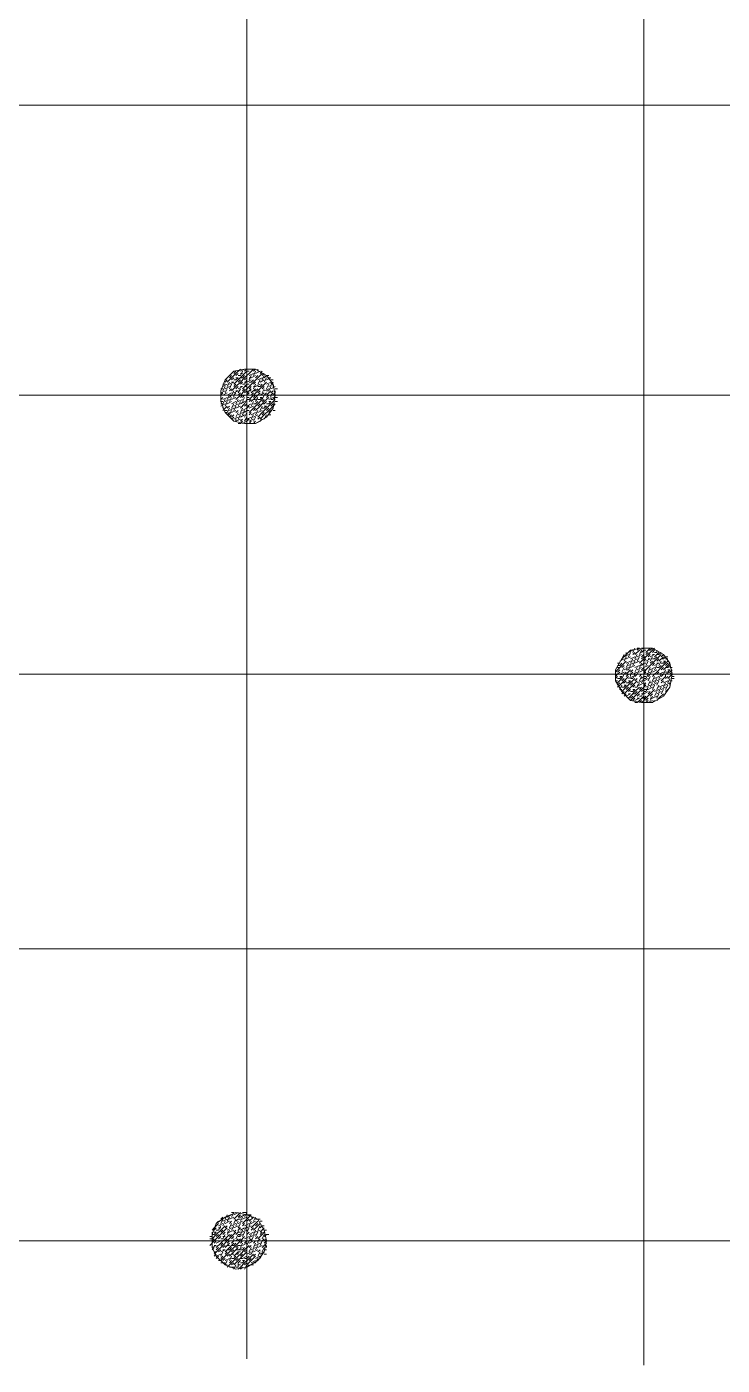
# Model space of a CAD drawing. Header units: millimetres. Extents: x -0.3 to 33.7, y -1 to 21.2.
# Drawn here: x 7.841 to 8.425, y 13.103 to 14.228 of the extents above; entities that cross this region are included whole.
import ezdxf

# ---------------------------------------------------------------- set-up
doc = ezdxf.new("R2010")
doc.units = ezdxf.units.MM
doc.header["$LTSCALE"] = 0.5
doc.layers.add('TABLA', color=7, linetype='Continuous')

msp = doc.modelspace()

# ---------------------------------------------------------------- linework, layer by layer
at = {"layer": 'TABLA', "color": 7, "linetype": 'Continuous', "lineweight": 18, "true_color": 0x000007}
for p, q in [((8.0257, 15.3272), (8.0257, 13.1087)), ((8.3591, 15.3144), (8.3591, 13.1032)), ((8.4525, 14.1621), (7.5604, 14.1621)), ((8.0147, 13.9368), (8.0165, 13.9386)), ((8.0165, 13.9349), (8.0183, 13.9368)), ((8.0202, 13.9386), (8.0238, 13.9404)), ((8.0202, 13.9349), (8.022, 13.9386)), ((8.0202, 13.9368), (8.022, 13.9368)), ((8.0238, 13.9386), (8.0257, 13.9404)), ((8.0257, 13.9404), (8.0275, 13.9404)), ((8.0257, 13.9404), (8.0275, 13.9404)), ((8.0257, 13.9386), (8.0275, 13.9386)), ((8.0257, 13.9368), (8.0257, 13.9386)), ((8.0275, 13.9349), (8.0312, 13.9368)), ((8.0293, 13.9404), (8.0312, 13.9404)), ((8.0312, 13.9386), (8.033, 13.9404)), ((8.0312, 13.9349), (8.033, 13.9386)), ((8.033, 13.9368), (8.0367, 13.9386)), ((8.0348, 13.9386), (8.0348, 13.9404)), ((8.0367, 13.9368), (8.0385, 13.9386)), ((8.0385, 13.9349), (8.0403, 13.9368)), ((8.0055, 13.9276), (8.0073, 13.9276)), ((8.0055, 13.9258), (8.0092, 13.9276)), ((8.0055, 13.9221), (8.0073, 13.9258)), ((8.0073, 13.9294), (8.0092, 13.9313)), ((8.0073, 13.9239), (8.011, 13.9258)), ((8.0092, 13.9258), (8.011, 13.9294)), ((8.011, 13.9331), (8.0128, 13.9349)), ((8.011, 13.9276), (8.0147, 13.9294)), ((8.011, 13.9239), (8.0128, 13.9276)), ((8.0128, 13.9313), (8.0147, 13.9331)), ((8.0128, 13.9294), (8.0147, 13.9294)), ((8.0147, 13.9313), (8.0165, 13.9313)), ((8.0147, 13.9258), (8.0165, 13.9276)), ((8.0165, 13.9331), (8.0183, 13.9331)), ((8.0165, 13.9313), (8.0183, 13.9331)), ((8.0165, 13.9239), (8.0183, 13.9258)), ((8.0183, 13.9349), (8.0202, 13.9349)), ((8.0183, 13.9294), (8.0202, 13.9313)), ((8.0183, 13.9239), (8.022, 13.9258)), ((8.0202, 13.9331), (8.022, 13.9331)), ((8.0202, 13.9276), (8.022, 13.9294)), ((8.0202, 13.9258), (8.022, 13.9258)), ((8.022, 13.9331), (8.0238, 13.9349)), ((8.022, 13.9276), (8.0238, 13.9276)), ((8.0238, 13.9313), (8.0257, 13.9331)), ((8.0238, 13.9276), (8.0257, 13.9313)), ((8.0238, 13.9294), (8.0257, 13.9294)), ((8.0238, 13.9258), (8.0257, 13.9258)), ((8.0257, 13.9294), (8.0293, 13.9313)), ((8.0257, 13.9276), (8.0275, 13.9276)), ((8.0257, 13.9258), (8.0257, 13.9276)), ((8.0275, 13.9313), (8.0293, 13.9349)), ((8.0275, 13.9331), (8.0293, 13.9331)), ((8.0275, 13.9294), (8.0293, 13.9294)), ((8.0275, 13.9239), (8.0293, 13.9258)), ((8.0293, 13.9331), (8.033, 13.9349)), ((8.0293, 13.9294), (8.0312, 13.9313)), ((8.0312, 13.9276), (8.033, 13.9294)), ((8.0312, 13.9239), (8.033, 13.9276)), ((8.0312, 13.9258), (8.033, 13.9258)), ((8.033, 13.9331), (8.0348, 13.9349)), ((8.033, 13.9258), (8.0367, 13.9276)), ((8.0348, 13.9313), (8.0385, 13.9331)), ((8.0348, 13.9276), (8.0367, 13.9313)), ((8.0348, 13.9258), (8.0367, 13.9258)), ((8.0367, 13.9294), (8.0403, 13.9313)), ((8.0367, 13.9258), (8.0385, 13.9276)), ((8.0385, 13.9313), (8.0403, 13.9349)), ((8.0385, 13.9239), (8.0403, 13.9258)), ((8.0403, 13.9331), (8.0422, 13.9349)), ((8.0403, 13.9294), (8.0422, 13.9331)), ((8.0422, 13.9349), (8.044, 13.9349)), ((8.0422, 13.9313), (8.0458, 13.9331)), ((8.0422, 13.9276), (8.0458, 13.9294)), ((8.0422, 13.9239), (8.044, 13.9276)), ((8.044, 13.9331), (8.0458, 13.9331)), ((8.044, 13.9258), (8.0477, 13.9276)), ((8.044, 13.9221), (8.0458, 13.9258)), ((8.0458, 13.9313), (8.0477, 13.9313)), ((8.0458, 13.9276), (8.0477, 13.9294)), ((8.0458, 13.9239), (8.0495, 13.9258)), ((8.0477, 13.9258), (8.0477, 13.9276)), ((8.4525, 13.9184), (7.5604, 13.9184)), ((8.0037, 13.9239), (8.0055, 13.9239)), ((8.0037, 13.9203), (8.0037, 13.9221)), ((8.0037, 13.9203), (8.0073, 13.9221)), ((8.0037, 13.9184), (8.0055, 13.9203)), ((8.0037, 13.9184), (8.0055, 13.9184)), ((8.0037, 13.9166), (8.0037, 13.9184)), ((8.0037, 13.9148), (8.0055, 13.9166)), ((8.0055, 13.9184), (8.0092, 13.9203)), ((8.0055, 13.9184), (8.0073, 13.9184)), ((8.0055, 13.9148), (8.0092, 13.9166)), ((8.0055, 13.9111), (8.0073, 13.9148)), ((8.0073, 13.9203), (8.0092, 13.9239)), ((8.0073, 13.913), (8.011, 13.9148)), ((8.0092, 13.9184), (8.0128, 13.9203)), ((8.0092, 13.9148), (8.011, 13.9184)), ((8.011, 13.9221), (8.0128, 13.9239)), ((8.011, 13.9184), (8.0128, 13.9184)), ((8.011, 13.9166), (8.0128, 13.9184)), ((8.011, 13.913), (8.0128, 13.9166)), ((8.0128, 13.9184), (8.0147, 13.9221)), ((8.0128, 13.9184), (8.0147, 13.9184)), ((8.0128, 13.9148), (8.0165, 13.9166)), ((8.0147, 13.9203), (8.0183, 13.9221)), ((8.0147, 13.9184), (8.0165, 13.9203)), ((8.0147, 13.9166), (8.0147, 13.9184)), ((8.0165, 13.9221), (8.0183, 13.9221)), ((8.0165, 13.9148), (8.0202, 13.9184)), ((8.0165, 13.9111), (8.0183, 13.9148)), ((8.0183, 13.9203), (8.0202, 13.9239)), ((8.0183, 13.9184), (8.0202, 13.9203)), ((8.0183, 13.913), (8.022, 13.9148)), ((8.0202, 13.9166), (8.022, 13.9184)), ((8.022, 13.9221), (8.0238, 13.9239)), ((8.022, 13.9184), (8.0238, 13.9184)), ((8.022, 13.9166), (8.0238, 13.9184)), ((8.022, 13.913), (8.0238, 13.9166)), ((8.0238, 13.9203), (8.0257, 13.9221)), ((8.0238, 13.9184), (8.0257, 13.9184)), ((8.0238, 13.9184), (8.0257, 13.9184)), ((8.0257, 13.9203), (8.0293, 13.9239)), ((8.0257, 13.9203), (8.0275, 13.9203)), ((8.0257, 13.9184), (8.0275, 13.9184)), ((8.0257, 13.9148), (8.0257, 13.9166)), ((8.0257, 13.9166), (8.0275, 13.9166)), ((8.0275, 13.9221), (8.0293, 13.9221)), ((8.0275, 13.9184), (8.0293, 13.9184)), ((8.0275, 13.913), (8.0293, 13.9148)), ((8.0293, 13.9203), (8.033, 13.9239)), ((8.0293, 13.9184), (8.0312, 13.9203)), ((8.0312, 13.9221), (8.033, 13.9221)), ((8.0312, 13.9166), (8.033, 13.9184)), ((8.0312, 13.9148), (8.033, 13.9148)), ((8.033, 13.9221), (8.0348, 13.9239)), ((8.033, 13.9184), (8.0348, 13.9184)), ((8.033, 13.913), (8.0348, 13.9166)), ((8.0348, 13.9203), (8.0367, 13.9221)), ((8.0348, 13.9184), (8.0367, 13.9203)), ((8.0348, 13.9184), (8.0367, 13.9184)), ((8.0348, 13.9148), (8.0367, 13.9148)), ((8.0367, 13.9184), (8.0403, 13.9203)), ((8.0367, 13.9184), (8.0385, 13.9184)), ((8.0367, 13.9166), (8.0385, 13.9166)), ((8.0367, 13.9148), (8.0385, 13.9166)), ((8.0385, 13.9203), (8.0403, 13.9239)), ((8.0385, 13.9184), (8.0403, 13.9184)), ((8.0385, 13.913), (8.0403, 13.9148)), ((8.0403, 13.9221), (8.044, 13.9239)), ((8.0403, 13.9184), (8.0422, 13.9203)), ((8.0422, 13.9221), (8.044, 13.9221)), ((8.0422, 13.9166), (8.044, 13.9184)), ((8.044, 13.9184), (8.0458, 13.9184)), ((8.044, 13.9148), (8.0477, 13.9166)), ((8.0458, 13.9203), (8.0477, 13.9221)), ((8.0458, 13.9184), (8.0477, 13.9203)), ((8.0458, 13.9166), (8.0458, 13.9184)), ((8.0458, 13.9148), (8.0477, 13.9148)), ((8.0477, 13.9184), (8.0495, 13.9203)), ((8.0477, 13.9148), (8.0495, 13.9184)), ((8.0495, 13.9239), (8.0513, 13.9239)), ((8.0495, 13.9203), (8.0495, 13.9221)), ((8.0495, 13.9166), (8.0513, 13.9166)), ((8.0037, 13.913), (8.0055, 13.913)), ((8.0037, 13.9111), (8.0055, 13.9111)), ((8.0037, 13.9093), (8.0073, 13.9111)), ((8.0055, 13.9075), (8.0055, 13.9093)), ((8.0055, 13.9056), (8.0092, 13.9093)), ((8.0073, 13.9093), (8.0092, 13.913)), ((8.0073, 13.9056), (8.0092, 13.9056)), ((8.0073, 13.9038), (8.0092, 13.9038)), ((8.0092, 13.9111), (8.0128, 13.913)), ((8.0092, 13.9075), (8.011, 13.9093)), ((8.0092, 13.9038), (8.011, 13.9075)), ((8.0092, 13.902), (8.011, 13.9038)), ((8.011, 13.9056), (8.0147, 13.9075)), ((8.011, 13.902), (8.0128, 13.9056)), ((8.0128, 13.9111), (8.0165, 13.913)), ((8.0128, 13.9075), (8.0147, 13.9111)), ((8.0128, 13.9038), (8.0165, 13.9056)), ((8.0147, 13.9093), (8.0183, 13.9111)), ((8.0147, 13.9056), (8.0165, 13.9093)), ((8.0165, 13.9075), (8.0202, 13.9093)), ((8.0165, 13.9038), (8.0183, 13.9056)), ((8.0165, 13.9001), (8.0183, 13.9038)), ((8.0183, 13.9093), (8.0202, 13.913)), ((8.0183, 13.902), (8.022, 13.9038)), ((8.0202, 13.9111), (8.0238, 13.913)), ((8.0202, 13.9038), (8.022, 13.9075)), ((8.022, 13.9056), (8.0257, 13.9075)), ((8.022, 13.902), (8.0238, 13.9056)), ((8.0238, 13.9093), (8.0257, 13.9111)), ((8.0238, 13.9038), (8.0257, 13.9056)), ((8.0238, 13.9001), (8.0257, 13.9038)), ((8.0257, 13.9093), (8.0293, 13.9111)), ((8.0257, 13.9093), (8.0275, 13.9093)), ((8.0257, 13.9075), (8.0275, 13.9093)), ((8.0257, 13.9056), (8.0257, 13.9075)), ((8.0257, 13.9056), (8.0275, 13.9056)), ((8.0275, 13.9075), (8.0312, 13.9093)), ((8.0275, 13.902), (8.0293, 13.9038)), ((8.0293, 13.9093), (8.0312, 13.913)), ((8.0293, 13.902), (8.033, 13.9038)), ((8.0312, 13.9111), (8.033, 13.9111)), ((8.0312, 13.9056), (8.033, 13.9075)), ((8.033, 13.9111), (8.0348, 13.913)), ((8.033, 13.902), (8.0348, 13.9056)), ((8.0348, 13.9093), (8.0367, 13.9111)), ((8.0348, 13.9038), (8.0385, 13.9056)), ((8.0367, 13.9056), (8.0385, 13.9093)), ((8.0385, 13.9111), (8.0403, 13.9111)), ((8.0385, 13.9075), (8.0403, 13.9075)), ((8.0385, 13.902), (8.0403, 13.9038)), ((8.0403, 13.9111), (8.0422, 13.913)), ((8.0403, 13.9093), (8.0422, 13.9093)), ((8.0403, 13.9075), (8.0422, 13.9093)), ((8.0422, 13.9111), (8.044, 13.9111)), ((8.0422, 13.9056), (8.044, 13.9075)), ((8.044, 13.913), (8.0458, 13.913)), ((8.044, 13.9111), (8.0458, 13.913)), ((8.044, 13.9038), (8.0458, 13.9056)), ((8.0458, 13.9093), (8.0477, 13.9111)), ((8.0477, 13.9056), (8.0495, 13.9056)), ((8.0495, 13.913), (8.0513, 13.913)), ((8.0092, 13.902), (8.011, 13.902)), ((8.011, 13.9001), (8.0128, 13.902)), ((8.0128, 13.9001), (8.0147, 13.902)), ((8.0128, 13.8983), (8.0147, 13.9001)), ((8.0147, 13.8983), (8.0183, 13.9001)), ((8.0165, 13.8965), (8.0165, 13.8983)), ((8.0165, 13.8965), (8.0202, 13.8983)), ((8.0183, 13.8983), (8.0202, 13.902)), ((8.0183, 13.8946), (8.0202, 13.8946)), ((8.0202, 13.9001), (8.0238, 13.902)), ((8.0202, 13.8965), (8.022, 13.8983)), ((8.0202, 13.8946), (8.022, 13.8965)), ((8.022, 13.8946), (8.0257, 13.8965)), ((8.0238, 13.8965), (8.0257, 13.9001)), ((8.0238, 13.8946), (8.0257, 13.8946)), ((8.0257, 13.8983), (8.0293, 13.9001)), ((8.0257, 13.8983), (8.0275, 13.8983)), ((8.0257, 13.8965), (8.0275, 13.8983)), ((8.0257, 13.8946), (8.0257, 13.8965)), ((8.0257, 13.8946), (8.0275, 13.8946)), ((8.0275, 13.8965), (8.0312, 13.8983)), ((8.0275, 13.8946), (8.0293, 13.8965)), ((8.0293, 13.8983), (8.0312, 13.902)), ((8.0312, 13.9001), (8.0348, 13.902)), ((8.0312, 13.8965), (8.033, 13.9001)), ((8.0312, 13.8946), (8.033, 13.8965)), ((8.033, 13.8946), (8.0367, 13.8965)), ((8.0348, 13.8983), (8.0367, 13.9001)), ((8.0367, 13.8965), (8.0385, 13.8983)), ((8.0403, 13.8983), (8.0422, 13.902)), ((8.044, 13.902), (8.0458, 13.902)), ((8.3408, 13.6968), (8.3426, 13.7005)), ((8.3426, 13.6986), (8.3463, 13.7005)), ((8.3444, 13.7005), (8.3444, 13.7023)), ((8.3463, 13.7023), (8.3499, 13.7041)), ((8.3463, 13.6986), (8.3481, 13.7023)), ((8.3499, 13.7023), (8.3517, 13.7059)), ((8.3499, 13.7005), (8.3517, 13.7023)), ((8.3517, 13.6968), (8.3536, 13.7005)), ((8.3536, 13.7059), (8.3554, 13.7059)), ((8.3536, 13.7041), (8.3554, 13.7059)), ((8.3536, 13.6986), (8.3572, 13.7005)), ((8.3554, 13.7005), (8.3572, 13.7041)), ((8.3572, 13.7023), (8.3591, 13.7041)), ((8.3572, 13.6986), (8.3591, 13.7005)), ((8.3591, 13.7059), (8.3609, 13.7059)), ((8.3591, 13.7059), (8.3609, 13.7059)), ((8.3591, 13.7041), (8.3609, 13.7041)), ((8.3591, 13.7041), (8.3609, 13.7041)), ((8.3591, 13.7005), (8.3591, 13.7023)), ((8.3609, 13.7059), (8.3627, 13.7059)), ((8.3609, 13.7023), (8.3646, 13.7059)), ((8.3609, 13.7005), (8.3627, 13.7023)), ((8.3627, 13.7059), (8.3646, 13.7059)), ((8.3627, 13.7041), (8.3646, 13.7041)), ((8.3627, 13.6986), (8.3646, 13.7005)), ((8.3646, 13.7041), (8.3664, 13.7059)), ((8.3646, 13.6986), (8.3682, 13.7005)), ((8.3664, 13.7023), (8.3682, 13.7041)), ((8.3664, 13.7005), (8.3682, 13.7005)), ((8.3682, 13.7023), (8.3701, 13.7023)), ((8.3682, 13.6986), (8.3719, 13.7023)), ((8.3701, 13.7023), (8.3701, 13.7041)), ((8.3701, 13.7005), (8.3719, 13.7005)), ((8.3719, 13.7005), (8.3737, 13.7023)), ((8.3737, 13.6986), (8.3756, 13.7005)), ((8.3371, 13.6931), (8.3389, 13.6931)), ((8.3371, 13.6913), (8.3389, 13.6913)), ((8.3371, 13.6895), (8.3389, 13.6895)), ((8.3389, 13.695), (8.3426, 13.6968)), ((8.3389, 13.6913), (8.3408, 13.6931)), ((8.3408, 13.6895), (8.3426, 13.6913)), ((8.3408, 13.6858), (8.3426, 13.6895)), ((8.3426, 13.695), (8.3444, 13.6986)), ((8.3426, 13.6876), (8.3463, 13.6895)), ((8.3444, 13.6968), (8.3481, 13.6986)), ((8.3444, 13.6931), (8.3481, 13.695)), ((8.3444, 13.6895), (8.3463, 13.6931)), ((8.3463, 13.6913), (8.3499, 13.6931)), ((8.3463, 13.6876), (8.3481, 13.6913)), ((8.3481, 13.6968), (8.3517, 13.6986)), ((8.3481, 13.6931), (8.3499, 13.6968)), ((8.3481, 13.6895), (8.3517, 13.6913)), ((8.3499, 13.695), (8.3536, 13.6968)), ((8.3499, 13.6913), (8.3517, 13.695)), ((8.3517, 13.6931), (8.3554, 13.695)), ((8.3517, 13.6895), (8.3554, 13.6913)), ((8.3517, 13.6858), (8.3536, 13.6895)), ((8.3536, 13.695), (8.3554, 13.6986)), ((8.3536, 13.6876), (8.3572, 13.6895)), ((8.3554, 13.6931), (8.3591, 13.6968)), ((8.3554, 13.6895), (8.3572, 13.6931)), ((8.3572, 13.6968), (8.3591, 13.6986)), ((8.3572, 13.6913), (8.3591, 13.6931)), ((8.3572, 13.6876), (8.3591, 13.6895)), ((8.3591, 13.6986), (8.3609, 13.6986)), ((8.3591, 13.695), (8.3609, 13.6968)), ((8.3591, 13.6931), (8.3591, 13.695)), ((8.3591, 13.6931), (8.3609, 13.6931)), ((8.3591, 13.6895), (8.3591, 13.6913)), ((8.3591, 13.6895), (8.3627, 13.6913)), ((8.3609, 13.695), (8.3646, 13.6968)), ((8.3609, 13.6913), (8.3627, 13.695)), ((8.3627, 13.6968), (8.3646, 13.6968)), ((8.3627, 13.6858), (8.3646, 13.6895)), ((8.3646, 13.695), (8.3664, 13.6986)), ((8.3646, 13.6931), (8.3664, 13.695)), ((8.3646, 13.6876), (8.3682, 13.6895)), ((8.3664, 13.6968), (8.3682, 13.6968)), ((8.3664, 13.6913), (8.3682, 13.6931)), ((8.3682, 13.6968), (8.3701, 13.6986)), ((8.3682, 13.6913), (8.3719, 13.6931)), ((8.3682, 13.6876), (8.3701, 13.6913)), ((8.3701, 13.695), (8.3719, 13.6968)), ((8.3701, 13.6931), (8.3719, 13.6931)), ((8.3701, 13.6895), (8.3719, 13.6895)), ((8.3719, 13.695), (8.3756, 13.6986)), ((8.3719, 13.6913), (8.3737, 13.695)), ((8.3719, 13.6895), (8.3737, 13.6913)), ((8.3737, 13.6968), (8.3756, 13.6968)), ((8.3737, 13.6931), (8.3756, 13.6931)), ((8.3737, 13.6876), (8.3756, 13.6895)), ((8.3756, 13.6968), (8.3774, 13.6986)), ((8.3756, 13.695), (8.3774, 13.695)), ((8.3756, 13.6931), (8.3774, 13.695)), ((8.3774, 13.6986), (8.3792, 13.6986)), ((8.3774, 13.6968), (8.3792, 13.6968)), ((8.3774, 13.6913), (8.3792, 13.6931)), ((8.3774, 13.6895), (8.3792, 13.6895)), ((8.3792, 13.6895), (8.3811, 13.6913)), ((8.3811, 13.6895), (8.3829, 13.6895)), ((8.4525, 13.684), (7.5604, 13.684)), ((8.3353, 13.684), (8.3371, 13.684)), ((8.3353, 13.6821), (8.3371, 13.684)), ((8.3353, 13.6803), (8.3371, 13.6821)), ((8.3353, 13.6785), (8.3371, 13.6785)), ((8.3371, 13.6858), (8.3389, 13.6876)), ((8.3371, 13.684), (8.3389, 13.6858)), ((8.3371, 13.684), (8.3389, 13.684)), ((8.3371, 13.6803), (8.3389, 13.6803)), ((8.3389, 13.684), (8.3426, 13.6858)), ((8.3389, 13.684), (8.3408, 13.684)), ((8.3389, 13.6821), (8.3408, 13.6821)), ((8.3389, 13.6803), (8.3408, 13.6821)), ((8.3408, 13.684), (8.3426, 13.684)), ((8.3408, 13.6785), (8.3426, 13.6803)), ((8.3426, 13.684), (8.3444, 13.6858)), ((8.3426, 13.6766), (8.3444, 13.6785)), ((8.3444, 13.6876), (8.3463, 13.6876)), ((8.3444, 13.6821), (8.3463, 13.684)), ((8.3463, 13.684), (8.3481, 13.684)), ((8.3463, 13.6803), (8.3499, 13.6821)), ((8.3463, 13.6785), (8.3481, 13.6785)), ((8.3463, 13.6766), (8.3481, 13.6785)), ((8.3481, 13.6858), (8.3499, 13.6876)), ((8.3481, 13.684), (8.3499, 13.6858)), ((8.3481, 13.6821), (8.3481, 13.684)), ((8.3481, 13.6803), (8.3499, 13.6803)), ((8.3499, 13.684), (8.3536, 13.6858)), ((8.3499, 13.6803), (8.3517, 13.684)), ((8.3517, 13.684), (8.3536, 13.684)), ((8.3517, 13.6821), (8.3536, 13.684)), ((8.3517, 13.6785), (8.3536, 13.6803)), ((8.3536, 13.684), (8.3554, 13.6876)), ((8.3536, 13.684), (8.3554, 13.684)), ((8.3536, 13.6766), (8.3572, 13.6785)), ((8.3554, 13.6858), (8.3591, 13.6876)), ((8.3554, 13.6821), (8.3572, 13.684)), ((8.3554, 13.6785), (8.3572, 13.6821)), ((8.3572, 13.684), (8.3591, 13.684)), ((8.3572, 13.6803), (8.3591, 13.6821)), ((8.3572, 13.6766), (8.3591, 13.6803)), ((8.3591, 13.6876), (8.3609, 13.6876)), ((8.3591, 13.6858), (8.3609, 13.6858)), ((8.3591, 13.684), (8.3609, 13.684)), ((8.3591, 13.6821), (8.3609, 13.6821)), ((8.3591, 13.6803), (8.3609, 13.6803)), ((8.3591, 13.6785), (8.3627, 13.6803)), ((8.3609, 13.684), (8.3646, 13.6858)), ((8.3609, 13.684), (8.3627, 13.684)), ((8.3609, 13.6803), (8.3627, 13.684)), ((8.3627, 13.684), (8.3646, 13.684)), ((8.3627, 13.6821), (8.3646, 13.684)), ((8.3627, 13.6785), (8.3646, 13.6821)), ((8.3627, 13.6748), (8.3646, 13.6785)), ((8.3646, 13.684), (8.3664, 13.6876)), ((8.3646, 13.684), (8.3664, 13.684)), ((8.3646, 13.6766), (8.3682, 13.6785)), ((8.3664, 13.6858), (8.3701, 13.6876)), ((8.3664, 13.6821), (8.3682, 13.684)), ((8.3664, 13.6785), (8.3682, 13.6821)), ((8.3682, 13.6803), (8.3719, 13.6821)), ((8.3682, 13.6766), (8.3701, 13.6803)), ((8.3701, 13.684), (8.3719, 13.6858)), ((8.3701, 13.684), (8.3719, 13.684)), ((8.3701, 13.6785), (8.3737, 13.6803)), ((8.3701, 13.6748), (8.3719, 13.6785)), ((8.3719, 13.684), (8.3756, 13.6858)), ((8.3719, 13.6803), (8.3737, 13.684)), ((8.3737, 13.684), (8.3756, 13.684)), ((8.3737, 13.6821), (8.3756, 13.684)), ((8.3737, 13.6766), (8.3756, 13.6785)), ((8.3756, 13.684), (8.3774, 13.6876)), ((8.3756, 13.684), (8.3774, 13.684)), ((8.3756, 13.6766), (8.3792, 13.6785)), ((8.3774, 13.6858), (8.3792, 13.6858)), ((8.3774, 13.6803), (8.3792, 13.6821)), ((8.3792, 13.6876), (8.3811, 13.6876)), ((8.3792, 13.6858), (8.3811, 13.6876)), ((8.3792, 13.6803), (8.3829, 13.684)), ((8.3792, 13.6766), (8.3811, 13.6803)), ((8.3811, 13.684), (8.3829, 13.6858)), ((8.3811, 13.6785), (8.3829, 13.6785)), ((8.3829, 13.6821), (8.3847, 13.6821)), ((8.3829, 13.6803), (8.3847, 13.6803)), ((8.3371, 13.6748), (8.3389, 13.6766)), ((8.3389, 13.6711), (8.3408, 13.6748)), ((8.3389, 13.6711), (8.3408, 13.6711)), ((8.3408, 13.6766), (8.3426, 13.6766)), ((8.3408, 13.673), (8.3426, 13.673)), ((8.3408, 13.6675), (8.3426, 13.6693)), ((8.3426, 13.6748), (8.3444, 13.6748)), ((8.3426, 13.673), (8.3444, 13.6748)), ((8.3426, 13.6656), (8.3444, 13.6675)), ((8.3444, 13.6766), (8.3463, 13.6766)), ((8.3444, 13.6711), (8.3463, 13.673)), ((8.3444, 13.6656), (8.3481, 13.6675)), ((8.3463, 13.6693), (8.3481, 13.6711)), ((8.3463, 13.6675), (8.3481, 13.6675)), ((8.3481, 13.6748), (8.3499, 13.6766)), ((8.3481, 13.6693), (8.3499, 13.6693)), ((8.3499, 13.673), (8.3517, 13.6748)), ((8.3499, 13.6711), (8.3517, 13.6711)), ((8.3499, 13.6693), (8.3517, 13.6711)), ((8.3499, 13.6675), (8.3517, 13.6675)), ((8.3517, 13.673), (8.3536, 13.673)), ((8.3517, 13.6675), (8.3536, 13.6693)), ((8.3536, 13.673), (8.3554, 13.6766)), ((8.3536, 13.6748), (8.3554, 13.6748)), ((8.3536, 13.6656), (8.3554, 13.6675)), ((8.3554, 13.6748), (8.3591, 13.6766)), ((8.3554, 13.6711), (8.3572, 13.673)), ((8.3572, 13.6693), (8.3591, 13.6711)), ((8.3572, 13.6656), (8.3591, 13.6693)), ((8.3572, 13.6675), (8.3591, 13.6675)), ((8.3591, 13.6748), (8.3609, 13.6766)), ((8.3591, 13.6748), (8.3609, 13.6748)), ((8.3591, 13.673), (8.3609, 13.6748)), ((8.3591, 13.6711), (8.3609, 13.6711)), ((8.3591, 13.6693), (8.3609, 13.6693)), ((8.3591, 13.6675), (8.3627, 13.6693)), ((8.3609, 13.673), (8.3646, 13.6748)), ((8.3609, 13.6693), (8.3627, 13.673)), ((8.3609, 13.6711), (8.3627, 13.6711)), ((8.3627, 13.6711), (8.3664, 13.673)), ((8.3627, 13.6675), (8.3646, 13.6693)), ((8.3646, 13.673), (8.3664, 13.6766)), ((8.3646, 13.6656), (8.3664, 13.6675)), ((8.3664, 13.6748), (8.3701, 13.6766)), ((8.3664, 13.6711), (8.3682, 13.6748)), ((8.3682, 13.6693), (8.3719, 13.6711)), ((8.3682, 13.6656), (8.3701, 13.6693)), ((8.3701, 13.6711), (8.3719, 13.6748)), ((8.3701, 13.6675), (8.3737, 13.6693)), ((8.3701, 13.6638), (8.3719, 13.6675)), ((8.3719, 13.673), (8.3756, 13.6748)), ((8.3719, 13.6693), (8.3737, 13.673)), ((8.3737, 13.6711), (8.3774, 13.673)), ((8.3737, 13.6675), (8.3756, 13.6711)), ((8.3756, 13.673), (8.3774, 13.6766)), ((8.3774, 13.6748), (8.3811, 13.6766)), ((8.3774, 13.6711), (8.3792, 13.6748)), ((8.3774, 13.6693), (8.3792, 13.6711)), ((8.3811, 13.6748), (8.3811, 13.6766)), ((8.3481, 13.6638), (8.3499, 13.6656)), ((8.3499, 13.662), (8.3517, 13.6638)), ((8.3517, 13.662), (8.3554, 13.6638)), ((8.3517, 13.6601), (8.3536, 13.6601)), ((8.3536, 13.6638), (8.3554, 13.6638)), ((8.3554, 13.6656), (8.3572, 13.6656)), ((8.3554, 13.6601), (8.3572, 13.662)), ((8.3572, 13.6638), (8.3591, 13.6638)), ((8.3572, 13.6601), (8.3591, 13.662)), ((8.3591, 13.6638), (8.3609, 13.6656)), ((8.3591, 13.6638), (8.3609, 13.6638)), ((8.3591, 13.6601), (8.3609, 13.6601)), ((8.3609, 13.662), (8.3627, 13.6638)), ((8.3609, 13.6601), (8.3627, 13.662)), ((8.3609, 13.6601), (8.3627, 13.6601)), ((8.3627, 13.6601), (8.3664, 13.662)), ((8.3646, 13.662), (8.3664, 13.6656)), ((8.3646, 13.6638), (8.3664, 13.6638)), ((8.3664, 13.6638), (8.3701, 13.6656)), ((8.3664, 13.6601), (8.3682, 13.662)), ((8.4525, 13.4531), (7.5604, 13.4531)), ((8.0037, 13.226), (8.0055, 13.2278)), ((8.0073, 13.226), (8.0092, 13.2296)), ((8.0092, 13.2278), (8.0128, 13.2296)), ((8.0092, 13.2242), (8.011, 13.2278)), ((8.011, 13.226), (8.0147, 13.2278)), ((8.0128, 13.2315), (8.0147, 13.2315)), ((8.0128, 13.2278), (8.0147, 13.2315)), ((8.0147, 13.2296), (8.0183, 13.2315)), ((8.0147, 13.226), (8.0183, 13.2296)), ((8.0183, 13.2296), (8.0202, 13.2315)), ((8.0183, 13.2278), (8.0202, 13.2296)), ((8.0183, 13.2278), (8.0202, 13.2278)), ((8.0202, 13.2278), (8.0238, 13.2296)), ((8.0202, 13.2242), (8.022, 13.2278)), ((8.022, 13.2315), (8.0238, 13.2315)), ((8.022, 13.226), (8.0257, 13.2278)), ((8.0238, 13.2315), (8.0257, 13.2315)), ((8.0238, 13.2278), (8.0257, 13.2315)), ((8.0257, 13.2296), (8.0275, 13.2296)), ((8.0275, 13.2296), (8.0293, 13.2296)), ((8.0275, 13.2242), (8.0312, 13.2278)), ((8.0293, 13.2278), (8.0312, 13.2278)), ((8.0312, 13.2242), (8.033, 13.2278)), ((7.9982, 13.2168), (8, 13.2187)), ((8, 13.2223), (8.0019, 13.2242)), ((8, 13.2168), (8.0019, 13.2168)), ((8.0019, 13.2205), (8.0055, 13.2223)), ((8.0019, 13.2168), (8.0037, 13.2205)), ((8.0019, 13.2187), (8.0037, 13.2187)), ((8.0037, 13.2223), (8.0055, 13.226)), ((8.0037, 13.215), (8.0055, 13.2168)), ((8.0055, 13.2242), (8.0092, 13.226)), ((8.0055, 13.2205), (8.0073, 13.2242)), ((8.0073, 13.2223), (8.011, 13.2242)), ((8.0073, 13.2187), (8.0092, 13.2205)), ((8.0092, 13.2168), (8.0128, 13.2187)), ((8.0092, 13.2132), (8.011, 13.2168)), ((8.011, 13.2223), (8.0128, 13.2242)), ((8.011, 13.2187), (8.0128, 13.2223)), ((8.011, 13.215), (8.0147, 13.2168)), ((8.0128, 13.2205), (8.0165, 13.2223)), ((8.0128, 13.2168), (8.0147, 13.2205)), ((8.0147, 13.2223), (8.0165, 13.226)), ((8.0147, 13.2187), (8.0183, 13.2205)), ((8.0147, 13.215), (8.0165, 13.2168)), ((8.0165, 13.2242), (8.0183, 13.226)), ((8.0165, 13.2205), (8.0183, 13.2242)), ((8.0183, 13.226), (8.0202, 13.226)), ((8.0183, 13.2223), (8.022, 13.2242)), ((8.0183, 13.2187), (8.0202, 13.2223)), ((8.0183, 13.2187), (8.0202, 13.2187)), ((8.0183, 13.2168), (8.0202, 13.2187)), ((8.0183, 13.215), (8.0183, 13.2168)), ((8.0202, 13.2168), (8.0238, 13.2187)), ((8.0202, 13.2132), (8.022, 13.2168)), ((8.022, 13.2205), (8.0238, 13.2223)), ((8.022, 13.215), (8.0257, 13.2168)), ((8.0238, 13.2205), (8.0275, 13.2223)), ((8.0238, 13.2168), (8.0257, 13.2205)), ((8.0257, 13.2242), (8.0275, 13.226)), ((8.0257, 13.2187), (8.0293, 13.2205)), ((8.0257, 13.215), (8.0275, 13.2187)), ((8.0275, 13.2205), (8.0293, 13.2242)), ((8.0293, 13.2223), (8.033, 13.2242)), ((8.0293, 13.2168), (8.0312, 13.2187)), ((8.0312, 13.2132), (8.033, 13.2168)), ((8.033, 13.226), (8.0348, 13.226)), ((8.033, 13.2205), (8.0348, 13.2223)), ((8.033, 13.215), (8.0367, 13.2168)), ((8.0348, 13.226), (8.0367, 13.226)), ((8.0348, 13.2168), (8.0367, 13.2205)), ((8.0367, 13.2242), (8.0385, 13.2242)), ((8.0367, 13.2187), (8.0385, 13.2205)), ((8.0367, 13.215), (8.0403, 13.2187)), ((8.0385, 13.2205), (8.0403, 13.2205)), ((8.0403, 13.2168), (8.0422, 13.2168)), ((8.4525, 13.2077), (7.553, 13.2077)), ((7.9945, 13.2113), (7.9964, 13.2113)), ((7.9945, 13.204), (7.9982, 13.2077)), ((7.9964, 13.2132), (7.9964, 13.215)), ((7.9964, 13.2132), (7.9982, 13.2132)), ((7.9964, 13.2077), (7.9982, 13.2095)), ((7.9964, 13.2077), (7.9982, 13.2077)), ((7.9982, 13.215), (8, 13.215)), ((7.9982, 13.2132), (8, 13.215)), ((7.9982, 13.2058), (8, 13.2077)), ((8, 13.2113), (8.0019, 13.2132)), ((8, 13.2058), (8.0037, 13.2077)), ((8.0019, 13.2095), (8.0037, 13.2113)), ((8.0019, 13.2077), (8.0037, 13.2077)), ((8.0037, 13.2095), (8.0055, 13.2095)), ((8.0037, 13.2077), (8.0055, 13.2077)), ((8.0037, 13.204), (8.0055, 13.2058)), ((8.0055, 13.2132), (8.0073, 13.215)), ((8.0055, 13.2095), (8.0073, 13.2132)), ((8.0055, 13.2113), (8.0073, 13.2113)), ((8.0055, 13.2077), (8.0073, 13.2077)), ((8.0073, 13.2077), (8.0092, 13.2095)), ((8.0073, 13.2077), (8.0092, 13.2077)), ((8.0073, 13.2022), (8.011, 13.2058)), ((8.0092, 13.215), (8.011, 13.215)), ((8.0092, 13.2058), (8.011, 13.2077)), ((8.011, 13.2113), (8.0128, 13.2132)), ((8.0128, 13.2095), (8.0147, 13.2113)), ((8.0128, 13.2077), (8.0147, 13.2077)), ((8.0128, 13.2058), (8.0147, 13.2077)), ((8.0147, 13.2077), (8.0147, 13.2095)), ((8.0147, 13.2077), (8.0165, 13.2077)), ((8.0147, 13.204), (8.0165, 13.2058)), ((8.0165, 13.2132), (8.0183, 13.215)), ((8.0165, 13.2095), (8.0183, 13.2132)), ((8.0165, 13.2077), (8.0183, 13.2095)), ((8.0183, 13.215), (8.0202, 13.215)), ((8.0183, 13.2132), (8.0202, 13.2132)), ((8.0183, 13.2113), (8.022, 13.2132)), ((8.0183, 13.2113), (8.0202, 13.2113)), ((8.0183, 13.2077), (8.0202, 13.2095)), ((8.0183, 13.2077), (8.0202, 13.2077)), ((8.0183, 13.2058), (8.0202, 13.2077)), ((8.0202, 13.2077), (8.0238, 13.2113)), ((8.0202, 13.2058), (8.022, 13.2077)), ((8.0202, 13.2022), (8.022, 13.2058)), ((8.022, 13.2113), (8.0238, 13.215)), ((8.022, 13.2077), (8.0238, 13.2077)), ((8.022, 13.204), (8.0257, 13.2058)), ((8.0238, 13.2095), (8.0275, 13.2113)), ((8.0238, 13.2058), (8.0257, 13.2077)), ((8.0257, 13.2132), (8.0275, 13.215)), ((8.0257, 13.2077), (8.0257, 13.2095)), ((8.0257, 13.2077), (8.0275, 13.2077)), ((8.0257, 13.204), (8.0275, 13.2077)), ((8.0275, 13.2132), (8.0312, 13.215)), ((8.0275, 13.2095), (8.0293, 13.2132)), ((8.0275, 13.2077), (8.0293, 13.2095)), ((8.0275, 13.2058), (8.0312, 13.2077)), ((8.0293, 13.2113), (8.033, 13.2132)), ((8.0293, 13.2077), (8.0312, 13.2113)), ((8.0293, 13.2077), (8.0312, 13.2077)), ((8.0312, 13.2077), (8.033, 13.2077)), ((8.0312, 13.2058), (8.033, 13.2077)), ((8.0312, 13.2022), (8.033, 13.2058)), ((8.033, 13.2113), (8.0348, 13.215)), ((8.033, 13.2095), (8.0348, 13.2113)), ((8.033, 13.2077), (8.0348, 13.2077)), ((8.033, 13.204), (8.0367, 13.2058)), ((8.0348, 13.2077), (8.0367, 13.2095)), ((8.0348, 13.2058), (8.0348, 13.2077)), ((8.0367, 13.2132), (8.0385, 13.215)), ((8.0367, 13.2077), (8.0385, 13.2077)), ((8.0367, 13.204), (8.0385, 13.2077)), ((8.0385, 13.2095), (8.0403, 13.2132)), ((8.0385, 13.2077), (8.0403, 13.2095)), ((8.0385, 13.2022), (8.0422, 13.2058)), ((8.0403, 13.2113), (8.0422, 13.2132)), ((8.0403, 13.2077), (8.0422, 13.2095)), ((8.0403, 13.2077), (8.0422, 13.2077)), ((8.0403, 13.2058), (8.0422, 13.2077)), ((8.0422, 13.2132), (8.044, 13.2132)), ((7.9964, 13.2022), (7.9964, 13.204)), ((7.9964, 13.2022), (8, 13.204)), ((7.9964, 13.2003), (7.9982, 13.2022)), ((7.9982, 13.204), (8, 13.204)), ((7.9982, 13.1985), (8, 13.1985)), ((7.9982, 13.1948), (8, 13.1967)), ((8, 13.2003), (8.0019, 13.2022)), ((8, 13.1948), (8.0037, 13.1967)), ((8, 13.193), (8.0019, 13.1948)), ((8.0019, 13.1985), (8.0037, 13.2003)), ((8.0037, 13.1985), (8.0073, 13.2003)), ((8.0037, 13.1948), (8.0055, 13.1985)), ((8.0037, 13.193), (8.0055, 13.1948)), ((8.0055, 13.2022), (8.0073, 13.204)), ((8.0055, 13.2003), (8.0073, 13.2003)), ((8.0073, 13.1967), (8.0092, 13.1985)), ((8.0092, 13.204), (8.011, 13.204)), ((8.0092, 13.2003), (8.011, 13.2003)), ((8.0092, 13.1948), (8.011, 13.1967)), ((8.011, 13.2003), (8.0128, 13.2022)), ((8.011, 13.1912), (8.0128, 13.1948)), ((8.0128, 13.204), (8.0147, 13.204)), ((8.0128, 13.1985), (8.0147, 13.2003)), ((8.0128, 13.1967), (8.0147, 13.1967)), ((8.0147, 13.1948), (8.0183, 13.1985)), ((8.0147, 13.193), (8.0165, 13.1948)), ((8.0165, 13.2022), (8.0183, 13.204)), ((8.0165, 13.2003), (8.0183, 13.2003)), ((8.0165, 13.1967), (8.0183, 13.1967)), ((8.0183, 13.204), (8.0202, 13.204)), ((8.0183, 13.2003), (8.022, 13.2022)), ((8.0183, 13.2003), (8.0202, 13.2003)), ((8.0183, 13.1967), (8.0183, 13.1985)), ((8.0183, 13.1985), (8.0202, 13.1985)), ((8.0202, 13.2003), (8.022, 13.2003)), ((8.0202, 13.1948), (8.022, 13.1967)), ((8.022, 13.2003), (8.0238, 13.2022)), ((8.022, 13.193), (8.0257, 13.1948)), ((8.0238, 13.1985), (8.0257, 13.2003)), ((8.0257, 13.1967), (8.0293, 13.1985)), ((8.0257, 13.193), (8.0275, 13.1948)), ((8.0275, 13.2022), (8.0293, 13.204)), ((8.0275, 13.1985), (8.0293, 13.2022)), ((8.0275, 13.1967), (8.0293, 13.1967)), ((8.0293, 13.2003), (8.033, 13.2022)), ((8.0293, 13.1967), (8.0312, 13.2003)), ((8.0312, 13.1985), (8.0348, 13.2003)), ((8.0312, 13.1948), (8.033, 13.1967)), ((8.033, 13.2003), (8.0348, 13.204)), ((8.033, 13.193), (8.0367, 13.1948)), ((8.0348, 13.2022), (8.0385, 13.204)), ((8.0348, 13.1985), (8.0367, 13.2003)), ((8.0348, 13.1948), (8.0367, 13.1985)), ((8.0367, 13.1967), (8.0403, 13.1985)), ((8.0367, 13.193), (8.0385, 13.1967)), ((8.0385, 13.1985), (8.0403, 13.2022)), ((8.0403, 13.2003), (8.0422, 13.2003)), ((8.0403, 13.1967), (8.0422, 13.1967)), ((8.0422, 13.2022), (8.0422, 13.204)), ((8.0019, 13.1912), (8.0037, 13.1912)), ((8.0037, 13.1893), (8.0055, 13.1893)), ((8.0055, 13.1912), (8.0073, 13.193)), ((8.0055, 13.1893), (8.0073, 13.1893)), ((8.0073, 13.1912), (8.011, 13.193)), ((8.0073, 13.1875), (8.0092, 13.1912)), ((8.0073, 13.1875), (8.0092, 13.1875)), ((8.011, 13.1893), (8.0128, 13.1912)), ((8.011, 13.1857), (8.0128, 13.1857)), ((8.0128, 13.193), (8.0147, 13.193)), ((8.0128, 13.1875), (8.0147, 13.1893)), ((8.0128, 13.1857), (8.0147, 13.1857)), ((8.0147, 13.1875), (8.0183, 13.1912)), ((8.0147, 13.1839), (8.0165, 13.1875)), ((8.0165, 13.1912), (8.0183, 13.193)), ((8.0165, 13.1857), (8.0183, 13.1857)), ((8.0183, 13.1893), (8.0202, 13.1912)), ((8.0183, 13.1875), (8.0183, 13.1893)), ((8.0183, 13.1857), (8.0183, 13.1875)), ((8.0183, 13.1875), (8.0202, 13.1875)), ((8.0202, 13.193), (8.022, 13.193)), ((8.0202, 13.1893), (8.022, 13.1893)), ((8.0202, 13.1839), (8.022, 13.1857)), ((8.022, 13.1912), (8.0238, 13.1912)), ((8.022, 13.1893), (8.0238, 13.1912)), ((8.0238, 13.193), (8.0257, 13.193)), ((8.0238, 13.1875), (8.0257, 13.1893)), ((8.0257, 13.1857), (8.0275, 13.1875)), ((8.0275, 13.1912), (8.0293, 13.193)), ((8.0293, 13.1893), (8.033, 13.1912)), ((8.0293, 13.1875), (8.0312, 13.1875)), ((8.0293, 13.1875), (8.0312, 13.1875)), ((8.0312, 13.1893), (8.033, 13.1893)), ((8.033, 13.1893), (8.0348, 13.193))]:
    msp.add_line(p, q, dxfattribs=at)
for points in [[(8.0495, 13.9184), (8.0477, 13.9276), (8.0422, 13.9349), (8.033, 13.9404), (8.0238, 13.9404), (8.0147, 13.9386), (8.0073, 13.9313), (8.0037, 13.9221), (8.0037, 13.913), (8.0073, 13.9038), (8.0147, 13.8965), (8.0238, 13.8946), (8.033, 13.8946), (8.0422, 13.9001), (8.0477, 13.9075)], [(8.3829, 13.684), (8.3811, 13.6931), (8.3756, 13.7005), (8.3664, 13.7059), (8.3572, 13.7059), (8.3481, 13.7041), (8.3408, 13.6968), (8.3353, 13.6876), (8.3353, 13.6785), (8.3408, 13.6693), (8.3481, 13.662), (8.3572, 13.6601), (8.3664, 13.6601), (8.3756, 13.6656), (8.3811, 13.673)], [(8.0422, 13.2077), (8.0403, 13.2168), (8.0348, 13.226), (8.0257, 13.2296), (8.0165, 13.2315), (8.0073, 13.2278), (8, 13.2223), (7.9964, 13.2132), (7.9964, 13.2022), (8, 13.1948), (8.0073, 13.1875), (8.0165, 13.1839), (8.0257, 13.1857), (8.0348, 13.1912), (8.0403, 13.1985)]]:
    msp.add_lwpolyline(points, close=True, dxfattribs=at)
for points in [[(8.0073, 13.9313), (8.011, 13.9349), (8.0128, 13.9368)], [(8.0092, 13.9294), (8.0128, 13.9331), (8.0165, 13.9368), (8.0202, 13.9404)], [(8.0147, 13.9276), (8.0183, 13.9313), (8.022, 13.9349), (8.0257, 13.9386)], [(8.0257, 13.9349), (8.0275, 13.9368), (8.0312, 13.9404)], [(8.0257, 13.9239), (8.0275, 13.9258), (8.0312, 13.9294), (8.0348, 13.9331), (8.0385, 13.9368)], [(8.0128, 13.9221), (8.0165, 13.9258), (8.0202, 13.9294), (8.0238, 13.9331), (8.0257, 13.9349)], [(8.022, 13.9239), (8.0257, 13.9276), (8.0257, 13.9294)], [(8.0312, 13.9184), (8.0348, 13.9221), (8.0385, 13.9258), (8.0422, 13.9294)], [(8.0202, 13.9184), (8.0238, 13.9221), (8.0257, 13.9239)], [(8.0202, 13.9075), (8.0238, 13.9111), (8.0257, 13.9148)], [(8.0257, 13.9166), (8.0257, 13.9184), (8.0275, 13.9203)], [(8.0257, 13.9148), (8.0275, 13.9148), (8.0312, 13.9184)], [(8.0275, 13.9038), (8.0312, 13.9075), (8.0348, 13.9111), (8.0385, 13.9148), (8.0403, 13.9184)], [(8.0293, 13.913), (8.033, 13.9166), (8.0348, 13.9184)], [(8.033, 13.9056), (8.0367, 13.9093), (8.0403, 13.913), (8.044, 13.9166)], [(8.0348, 13.9001), (8.0385, 13.9038), (8.0422, 13.9075), (8.0458, 13.9111), (8.0495, 13.9148)], [(8.0403, 13.9184), (8.0422, 13.9184), (8.0458, 13.9221)], [(8.0367, 13.8983), (8.0403, 13.902), (8.044, 13.9056), (8.0477, 13.9093), (8.0495, 13.9111)], [(8.3517, 13.7005), (8.3554, 13.7041), (8.3591, 13.7059)], [(8.3591, 13.6968), (8.3627, 13.7005), (8.3664, 13.7041), (8.3682, 13.7059)], [(8.3591, 13.6858), (8.3627, 13.6895), (8.3664, 13.6931), (8.3701, 13.6968), (8.3737, 13.7005)], [(8.3353, 13.6858), (8.3371, 13.6876), (8.3408, 13.6913), (8.3444, 13.695)], [(8.3682, 13.684), (8.3701, 13.6858), (8.3737, 13.6895), (8.3774, 13.6931), (8.3792, 13.695)], [(8.3756, 13.6876), (8.3792, 13.6913), (8.3811, 13.6931)], [(8.3371, 13.6766), (8.3408, 13.6803), (8.3426, 13.684)], [(8.3371, 13.673), (8.3389, 13.6748), (8.3426, 13.6785), (8.3463, 13.6821)], [(8.3408, 13.6693), (8.3444, 13.673), (8.3481, 13.6766), (8.3517, 13.6803)], [(8.3426, 13.684), (8.3444, 13.684), (8.3481, 13.6876)], [(8.3426, 13.6675), (8.3463, 13.6711), (8.3499, 13.6748), (8.3536, 13.6785)], [(8.3591, 13.6821), (8.3591, 13.684), (8.3609, 13.6858)], [(8.3737, 13.6785), (8.3774, 13.6821), (8.3774, 13.684)], [(8.3774, 13.684), (8.3811, 13.6858), (8.3829, 13.6876)], [(8.3463, 13.6638), (8.3481, 13.6656), (8.3517, 13.6693), (8.3554, 13.673)], [(8.3481, 13.662), (8.3499, 13.6638), (8.3536, 13.6675), (8.3572, 13.6711), (8.3591, 13.673)], [(8.3591, 13.662), (8.3609, 13.6638), (8.3646, 13.6675), (8.3682, 13.6711)], [(8.3701, 13.662), (8.3719, 13.6638), (8.3756, 13.6675)], [(8.3536, 13.6601), (8.3554, 13.662), (8.3591, 13.6656)], [(8.022, 13.2223), (8.0257, 13.226), (8.0293, 13.2296)], [(7.9945, 13.2095), (7.9964, 13.2095), (8, 13.2132), (8.0037, 13.2168), (8.0073, 13.2205)], [(7.9964, 13.2168), (7.9982, 13.2187), (8.0019, 13.2223)], [(7.9982, 13.2077), (8.0019, 13.2113), (8.0055, 13.215), (8.0092, 13.2187)], [(8.0293, 13.2187), (8.033, 13.2223), (8.0348, 13.2242)], [(8.0312, 13.2168), (8.0348, 13.2205), (8.0367, 13.2223)], [(7.9982, 13.1967), (8.0019, 13.2003), (8.0055, 13.204), (8.0092, 13.2077)], [(8, 13.2022), (8.0037, 13.2058), (8.0055, 13.2077)], [(8.0037, 13.1912), (8.0055, 13.193), (8.0092, 13.1967), (8.0128, 13.2003), (8.0165, 13.204), (8.0183, 13.2058)], [(8.0055, 13.2077), (8.0073, 13.2095), (8.011, 13.2132)], [(8.0073, 13.1985), (8.011, 13.2022), (8.0147, 13.2058)], [(8.0092, 13.2077), (8.0128, 13.2113), (8.0165, 13.215)], [(8.0348, 13.2095), (8.0385, 13.2132), (8.0403, 13.215)], [(8.0092, 13.1857), (8.0128, 13.1893), (8.0165, 13.193), (8.0183, 13.1948)], [(8.011, 13.1948), (8.0147, 13.1985), (8.0183, 13.2022)], [(8.0183, 13.1948), (8.0202, 13.1967), (8.0238, 13.2003), (8.0275, 13.204)], [(8.0183, 13.1912), (8.022, 13.1948), (8.0257, 13.1985)], [(8.0183, 13.1839), (8.0202, 13.1857), (8.0238, 13.1893), (8.0275, 13.193), (8.0312, 13.1967)], [(8.0238, 13.1839), (8.0257, 13.1875), (8.0293, 13.1912), (8.033, 13.1948)]]:
    msp.add_lwpolyline(points, dxfattribs=at)

doc.saveas('drawing.dxf')
